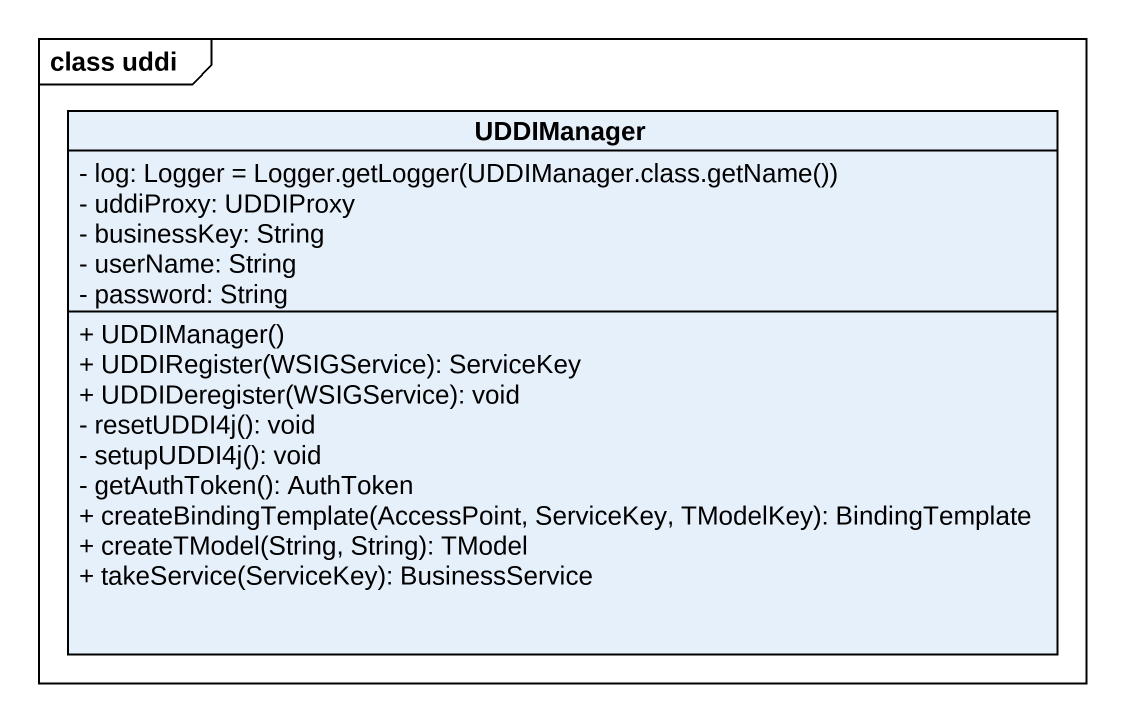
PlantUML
@startuml
mainframe class uddi
hide circle
hide empty members
skinparam classAttributeIconSize 0
class UDDIManager {
  {field} - log: Logger = Logger.getLogger(UDDIManager.class.getName())
  - uddiProxy: UDDIProxy
  - businessKey: String
  - userName: String
  - password: String
  + UDDIManager()
  + UDDIRegister(WSIGService): ServiceKey
  + UDDIDeregister(WSIGService): void
  - resetUDDI4j(): void
  - setupUDDI4j(): void
  - getAuthToken(): AuthToken
  + createBindingTemplate(AccessPoint, ServiceKey, TModelKey): BindingTemplate
  + createTModel(String, String): TModel
  + takeService(ServiceKey): BusinessService
}
@enduml
